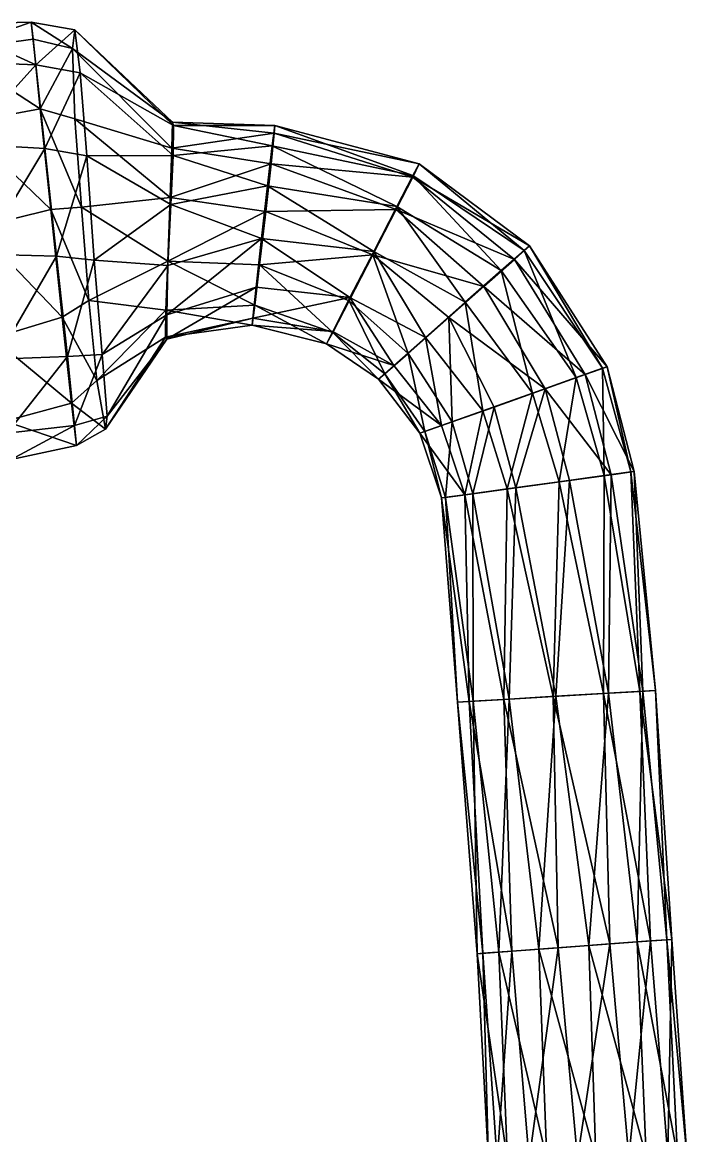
# Model space of a CAD drawing. Extents: x -4.77 to 4.77, y -2.48 to 3.3.
# Drawn here: x 4.6436 to 4.7743, y 2.1477 to 2.3668 of the extents above; entities that cross this region are included whole.
import ezdxf

# ---------------------------------------------------------------- set-up
doc = ezdxf.new("R2010")
doc.units = 0

msp = doc.modelspace()

# ---------------------------------------------------------------- linework, layer by layer
for points in [[(4.62946, 2.36128, -0.29252), (4.6454, 2.36682, -0.31399), (4.6287, 2.36643, -0.31436)], [(4.6287, 2.36643, -0.31436), (4.6454, 2.36682, -0.31399), (4.64631, 2.35847, -0.33408)], [(4.62946, 2.36128, 0.29252), (4.6287, 2.36643, 0.31436), (4.6454, 2.36682, 0.31399)], [(4.6287, 2.36643, 0.31436), (4.64631, 2.35847, 0.33408), (4.6454, 2.36682, 0.31399)], [(4.6287, 2.36643, -0.31436), (4.64631, 2.35847, -0.33408), (4.62982, 2.3591, -0.33562)], [(4.6287, 2.36643, 0.31436), (4.62982, 2.3591, 0.33562), (4.64631, 2.35847, 0.33408)], [(4.62946, 2.36128, -0.29252), (4.64575, 2.36351, -0.29262), (4.6454, 2.36682, -0.31399)], [(4.62946, 2.36128, 0.29252), (4.6454, 2.36682, 0.31399), (4.64575, 2.36351, 0.29262)], [(4.6454, 2.36682, -0.31399), (4.65352, 2.36165, -0.29357), (4.65399, 2.36536, -0.31407)], [(4.6454, 2.36682, -0.31399), (4.64575, 2.36351, -0.29262), (4.65352, 2.36165, -0.29357)], [(4.64631, 2.35847, -0.33408), (4.6454, 2.36682, -0.31399), (4.65399, 2.36536, -0.31407)], [(4.6454, 2.36682, 0.31399), (4.65399, 2.36536, 0.31407), (4.65352, 2.36165, 0.29357)], [(4.6454, 2.36682, 0.31399), (4.65352, 2.36165, 0.29357), (4.64575, 2.36351, 0.29262)], [(4.64631, 2.35847, 0.33408), (4.65399, 2.36536, 0.31407), (4.6454, 2.36682, 0.31399)], [(4.64631, 2.35847, -0.33408), (4.65399, 2.36536, -0.31407), (4.65504, 2.35687, -0.33347)], [(4.64631, 2.35847, 0.33408), (4.65504, 2.35687, 0.33347), (4.65399, 2.36536, 0.31407)], [(4.6732, 2.34716, -0.29965), (4.65399, 2.36536, -0.31407), (4.65352, 2.36165, -0.29357)], [(4.6732, 2.34716, 0.29965), (4.65352, 2.36165, 0.29357), (4.65399, 2.36536, 0.31407)], [(4.67338, 2.34648, -0.31214), (4.65504, 2.35687, -0.33347), (4.65399, 2.36536, -0.31407)], [(4.6732, 2.34716, -0.29965), (4.67338, 2.34648, -0.31214), (4.65399, 2.36536, -0.31407)], [(4.67338, 2.34648, 0.31214), (4.65399, 2.36536, 0.31407), (4.65504, 2.35687, 0.33347)], [(4.6732, 2.34716, 0.29965), (4.65399, 2.36536, 0.31407), (4.67338, 2.34648, 0.31214)], [(4.62946, 2.36128, -0.29252), (4.64715, 2.34977, -0.27592), (4.64575, 2.36351, -0.29262)], [(4.62946, 2.36128, 0.29252), (4.64575, 2.36351, 0.29262), (4.64715, 2.34977, 0.27592)], [(4.65352, 2.36165, -0.29357), (4.64575, 2.36351, -0.29262), (4.64715, 2.34977, -0.27592)], [(4.65352, 2.36165, 0.29357), (4.64715, 2.34977, 0.27592), (4.64575, 2.36351, 0.29262)], [(4.62946, 2.36128, -0.29252), (4.6316, 2.34689, -0.27528), (4.64715, 2.34977, -0.27592)], [(4.62946, 2.36128, 0.29252), (4.64715, 2.34977, 0.27592), (4.6316, 2.34689, 0.27528)], [(4.65352, 2.36165, -0.29357), (4.64715, 2.34977, -0.27592), (4.65394, 2.34782, -0.27909)], [(4.65352, 2.36165, 0.29357), (4.65394, 2.34782, 0.27909), (4.64715, 2.34977, 0.27592)], [(4.67303, 2.34202, -0.28834), (4.65352, 2.36165, -0.29357), (4.65394, 2.34782, -0.27909)], [(4.67303, 2.34202, -0.28834), (4.6732, 2.34716, -0.29965), (4.65352, 2.36165, -0.29357)], [(4.67303, 2.34202, 0.28834), (4.65394, 2.34782, 0.27909), (4.65352, 2.36165, 0.29357)], [(4.67303, 2.34202, 0.28834), (4.65352, 2.36165, 0.29357), (4.6732, 2.34716, 0.29965)], [(4.63229, 2.34289, -0.35118), (4.62982, 2.3591, -0.33562), (4.64631, 2.35847, -0.33408)], [(4.63229, 2.34289, 0.35118), (4.64631, 2.35847, 0.33408), (4.62982, 2.3591, 0.33562)], [(4.63229, 2.34289, -0.35118), (4.64631, 2.35847, -0.33408), (4.64809, 2.34197, -0.34831)], [(4.63229, 2.34289, 0.35118), (4.64809, 2.34197, 0.34831), (4.64631, 2.35847, 0.33408)], [(4.64809, 2.34197, -0.34831), (4.64631, 2.35847, -0.33408), (4.65504, 2.35687, -0.33347)], [(4.64809, 2.34197, 0.34831), (4.65504, 2.35687, 0.33347), (4.64631, 2.35847, 0.33408)], [(4.64809, 2.34197, -0.34831), (4.65504, 2.35687, -0.33347), (4.6563, 2.34052, -0.34678)], [(4.64809, 2.34197, 0.34831), (4.6563, 2.34052, 0.34678), (4.65504, 2.35687, 0.33347)], [(4.67334, 2.34058, -0.32347), (4.6563, 2.34052, -0.34678), (4.65504, 2.35687, -0.33347)], [(4.67338, 2.34648, -0.31214), (4.67334, 2.34058, -0.32347), (4.65504, 2.35687, -0.33347)], [(4.67334, 2.34058, 0.32347), (4.65504, 2.35687, 0.33347), (4.6563, 2.34052, 0.34678)], [(4.67338, 2.34648, 0.31214), (4.65504, 2.35687, 0.33347), (4.67334, 2.34058, 0.32347)], [(4.64922, 2.32995, -0.26803), (4.64715, 2.34977, -0.27592), (4.6316, 2.34689, -0.27528)], [(4.64922, 2.32995, 0.26803), (4.6316, 2.34689, 0.27528), (4.64715, 2.34977, 0.27592)], [(4.64715, 2.34977, -0.27592), (4.65526, 2.33042, -0.27247), (4.65394, 2.34782, -0.27909)], [(4.64715, 2.34977, -0.27592), (4.64922, 2.32995, -0.26803), (4.65526, 2.33042, -0.27247)], [(4.64715, 2.34977, 0.27592), (4.65394, 2.34782, 0.27909), (4.65526, 2.33042, 0.27247)], [(4.64715, 2.34977, 0.27592), (4.65526, 2.33042, 0.27247), (4.64922, 2.32995, 0.26803)], [(4.67272, 2.33233, -0.28108), (4.65394, 2.34782, -0.27909), (4.65526, 2.33042, -0.27247)], [(4.67272, 2.33233, -0.28108), (4.67303, 2.34202, -0.28834), (4.65394, 2.34782, -0.27909)], [(4.67272, 2.33233, 0.28108), (4.65526, 2.33042, 0.27247), (4.65394, 2.34782, 0.27909)], [(4.67272, 2.33233, 0.28108), (4.65394, 2.34782, 0.27909), (4.67303, 2.34202, 0.28834)], [(4.67303, 2.34202, -0.28834), (4.6932, 2.345, -0.28995), (4.6732, 2.34716, -0.29965)], [(4.67303, 2.34202, 0.28834), (4.6732, 2.34716, 0.29965), (4.6932, 2.345, 0.28995)], [(4.6732, 2.34716, -0.29965), (4.69329, 2.34649, -0.30044), (4.67338, 2.34648, -0.31214)], [(4.6732, 2.34716, -0.29965), (4.6932, 2.345, -0.28995), (4.69329, 2.34649, -0.30044)], [(4.6732, 2.34716, 0.29965), (4.67338, 2.34648, 0.31214), (4.69329, 2.34649, 0.30044)], [(4.6732, 2.34716, 0.29965), (4.69329, 2.34649, 0.30044), (4.6932, 2.345, 0.28995)], [(4.64922, 2.32995, -0.26803), (4.6316, 2.34689, -0.27528), (4.63464, 2.32635, -0.26667)], [(4.64922, 2.32995, 0.26803), (4.63464, 2.32635, 0.26667), (4.6316, 2.34689, 0.27528)], [(4.67303, 2.34202, -0.28834), (4.69257, 2.33893, -0.28124), (4.6932, 2.345, -0.28995)], [(4.67303, 2.34202, 0.28834), (4.6932, 2.345, 0.28995), (4.69257, 2.33893, 0.28124)], [(4.67338, 2.34648, -0.31214), (4.69277, 2.34248, -0.31033), (4.67334, 2.34058, -0.32347)], [(4.67338, 2.34648, 0.31214), (4.67334, 2.34058, 0.32347), (4.69277, 2.34248, 0.31033)], [(4.67338, 2.34648, -0.31214), (4.69329, 2.34649, -0.30044), (4.69277, 2.34248, -0.31033)], [(4.67338, 2.34648, 0.31214), (4.69277, 2.34248, 0.31033), (4.69329, 2.34649, 0.30044)], [(4.69257, 2.33893, -0.28124), (4.72044, 2.33636, -0.28233), (4.6932, 2.345, -0.28995)], [(4.69257, 2.33893, 0.28124), (4.6932, 2.345, 0.28995), (4.72044, 2.33636, 0.28233)], [(4.69329, 2.34649, -0.30044), (4.72048, 2.33666, -0.30266), (4.69277, 2.34248, -0.31033)], [(4.69329, 2.34649, 0.30044), (4.69277, 2.34248, 0.31033), (4.72048, 2.33666, 0.30266)], [(4.6932, 2.345, -0.28995), (4.72171, 2.33894, -0.29246), (4.69329, 2.34649, -0.30044)], [(4.6932, 2.345, 0.28995), (4.69329, 2.34649, 0.30044), (4.72171, 2.33894, 0.29246)], [(4.6932, 2.345, -0.28995), (4.72044, 2.33636, -0.28233), (4.72171, 2.33894, -0.29246)], [(4.6932, 2.345, 0.28995), (4.72171, 2.33894, 0.29246), (4.72044, 2.33636, 0.28233)], [(4.69329, 2.34649, -0.30044), (4.72171, 2.33894, -0.29246), (4.72048, 2.33666, -0.30266)], [(4.69329, 2.34649, 0.30044), (4.72048, 2.33666, 0.30266), (4.72171, 2.33894, 0.29246)], [(4.63552, 2.3212, -0.35646), (4.63229, 2.34289, -0.35118), (4.64809, 2.34197, -0.34831)], [(4.63552, 2.3212, 0.35646), (4.64809, 2.34197, 0.34831), (4.63229, 2.34289, 0.35118)], [(4.63552, 2.3212, -0.35646), (4.64809, 2.34197, -0.34831), (4.65037, 2.3208, -0.35249)], [(4.63552, 2.3212, 0.35646), (4.65037, 2.3208, 0.35249), (4.64809, 2.34197, 0.34831)], [(4.65037, 2.3208, -0.35249), (4.64809, 2.34197, -0.34831), (4.6563, 2.34052, -0.34678)], [(4.65037, 2.3208, 0.35249), (4.6563, 2.34052, 0.34678), (4.64809, 2.34197, 0.34831)], [(4.67334, 2.34058, -0.32347), (4.67284, 2.33096, -0.33191), (4.6563, 2.34052, -0.34678)], [(4.67334, 2.34058, 0.32347), (4.6563, 2.34052, 0.34678), (4.67284, 2.33096, 0.33191)], [(4.67272, 2.33233, -0.28108), (4.69257, 2.33893, -0.28124), (4.67303, 2.34202, -0.28834)], [(4.67272, 2.33233, 0.28108), (4.67303, 2.34202, 0.28834), (4.69257, 2.33893, 0.28124)], [(4.67334, 2.34058, -0.32347), (4.69188, 2.33466, -0.31763), (4.67284, 2.33096, -0.33191)], [(4.67334, 2.34058, 0.32347), (4.67284, 2.33096, 0.33191), (4.69188, 2.33466, 0.31763)], [(4.67334, 2.34058, -0.32347), (4.69277, 2.34248, -0.31033), (4.69188, 2.33466, -0.31763)], [(4.67334, 2.34058, 0.32347), (4.69188, 2.33466, 0.31763), (4.69277, 2.34248, 0.31033)], [(4.69277, 2.34248, -0.31033), (4.71733, 2.33059, -0.31079), (4.69188, 2.33466, -0.31763)], [(4.69277, 2.34248, 0.31033), (4.69188, 2.33466, 0.31763), (4.71733, 2.33059, 0.31079)], [(4.69277, 2.34248, -0.31033), (4.72048, 2.33666, -0.30266), (4.71733, 2.33059, -0.31079)], [(4.69277, 2.34248, 0.31033), (4.71733, 2.33059, 0.31079), (4.72048, 2.33666, 0.30266)], [(4.65037, 2.3208, -0.35249), (4.6563, 2.34052, -0.34678), (4.65776, 2.31998, -0.34997)], [(4.65037, 2.3208, 0.35249), (4.65776, 2.31998, 0.34997), (4.6563, 2.34052, 0.34678)], [(4.67284, 2.33096, -0.33191), (4.65776, 2.31998, -0.34997), (4.6563, 2.34052, -0.34678)], [(4.67284, 2.33096, 0.33191), (4.6563, 2.34052, 0.34678), (4.65776, 2.31998, 0.34997)], [(4.67272, 2.33233, -0.28108), (4.69151, 2.32956, -0.27648), (4.69257, 2.33893, -0.28124)], [(4.67272, 2.33233, 0.28108), (4.69257, 2.33893, 0.28124), (4.69151, 2.32956, 0.27648)], [(4.69151, 2.32956, -0.27648), (4.71718, 2.32999, -0.2745), (4.69257, 2.33893, -0.28124)], [(4.69151, 2.32956, 0.27648), (4.69257, 2.33893, 0.28124), (4.71718, 2.32999, 0.2745)], [(4.69257, 2.33893, -0.28124), (4.71718, 2.32999, -0.2745), (4.72044, 2.33636, -0.28233)], [(4.69257, 2.33893, 0.28124), (4.72044, 2.33636, 0.28233), (4.71718, 2.32999, 0.2745)], [(4.72044, 2.33636, -0.28233), (4.74343, 2.32282, -0.28637), (4.72171, 2.33894, -0.29246)], [(4.72044, 2.33636, 0.28233), (4.72171, 2.33894, 0.29246), (4.74343, 2.32282, 0.28637)], [(4.72171, 2.33894, -0.29246), (4.74235, 2.32192, -0.29673), (4.72048, 2.33666, -0.30266)], [(4.72171, 2.33894, 0.29246), (4.72048, 2.33666, 0.30266), (4.74235, 2.32192, 0.29673)], [(4.72171, 2.33894, -0.29246), (4.74343, 2.32282, -0.28637), (4.74235, 2.32192, -0.29673)], [(4.72171, 2.33894, 0.29246), (4.74235, 2.32192, 0.29673), (4.74343, 2.32282, 0.28637)], [(4.71718, 2.32999, -0.2745), (4.74043, 2.32012, -0.27671), (4.72044, 2.33636, -0.28233)], [(4.71718, 2.32999, 0.2745), (4.72044, 2.33636, 0.28233), (4.74043, 2.32012, 0.27671)], [(4.72048, 2.33666, -0.30266), (4.73783, 2.31796, -0.30541), (4.71733, 2.33059, -0.31079)], [(4.72048, 2.33666, 0.30266), (4.71733, 2.33059, 0.31079), (4.73783, 2.31796, 0.30541)], [(4.72044, 2.33636, -0.28233), (4.74043, 2.32012, -0.27671), (4.74343, 2.32282, -0.28637)], [(4.72044, 2.33636, 0.28233), (4.74343, 2.32282, 0.28637), (4.74043, 2.32012, 0.27671)], [(4.72048, 2.33666, -0.30266), (4.74235, 2.32192, -0.29673), (4.73783, 2.31796, -0.30541)], [(4.72048, 2.33666, 0.30266), (4.73783, 2.31796, 0.30541), (4.74235, 2.32192, 0.29673)], [(4.67284, 2.33096, -0.33191), (4.69188, 2.33466, -0.31763), (4.69067, 2.32428, -0.31962)], [(4.67284, 2.33096, 0.33191), (4.69067, 2.32428, 0.31962), (4.69188, 2.33466, 0.31763)], [(4.69188, 2.33466, -0.31763), (4.71275, 2.32171, -0.31426), (4.69067, 2.32428, -0.31962)], [(4.69188, 2.33466, 0.31763), (4.69067, 2.32428, 0.31962), (4.71275, 2.32171, 0.31426)], [(4.69188, 2.33466, -0.31763), (4.71733, 2.33059, -0.31079), (4.71275, 2.32171, -0.31426)], [(4.69188, 2.33466, 0.31763), (4.71275, 2.32171, 0.31426), (4.71733, 2.33059, 0.31079)], [(4.67228, 2.31977, -0.28158), (4.67272, 2.33233, -0.28108), (4.65526, 2.33042, -0.27247)], [(4.67228, 2.31977, 0.28158), (4.65526, 2.33042, 0.27247), (4.67272, 2.33233, 0.28108)], [(4.69151, 2.32956, -0.27648), (4.67272, 2.33233, -0.28108), (4.67228, 2.31977, -0.28158)], [(4.69151, 2.32956, 0.27648), (4.67228, 2.31977, 0.28158), (4.67272, 2.33233, 0.28108)], [(4.63464, 2.32635, -0.26667), (4.65146, 2.3088, -0.2721), (4.64922, 2.32995, -0.26803)], [(4.63464, 2.32635, 0.26667), (4.64922, 2.32995, 0.26803), (4.65146, 2.3088, 0.2721)], [(4.64922, 2.32995, -0.26803), (4.65674, 2.31204, -0.27538), (4.65526, 2.33042, -0.27247)], [(4.64922, 2.32995, 0.26803), (4.65526, 2.33042, 0.27247), (4.65674, 2.31204, 0.27538)], [(4.64922, 2.32995, -0.26803), (4.65146, 2.3088, -0.2721), (4.65674, 2.31204, -0.27538)], [(4.64922, 2.32995, 0.26803), (4.65674, 2.31204, 0.27538), (4.65146, 2.3088, 0.2721)], [(4.67228, 2.31977, -0.28158), (4.65526, 2.33042, -0.27247), (4.65674, 2.31204, -0.27538)], [(4.67228, 2.31977, 0.28158), (4.65674, 2.31204, 0.27538), (4.65526, 2.33042, 0.27247)], [(4.67284, 2.33096, -0.33191), (4.67228, 2.31894, -0.3332), (4.65776, 2.31998, -0.34997)], [(4.67284, 2.33096, 0.33191), (4.65776, 2.31998, 0.34997), (4.67228, 2.31894, 0.3332)], [(4.67284, 2.33096, -0.33191), (4.69067, 2.32428, -0.31962), (4.67228, 2.31894, -0.3332)], [(4.67284, 2.33096, 0.33191), (4.67228, 2.31894, 0.3332), (4.69067, 2.32428, 0.31962)], [(4.69151, 2.32956, -0.27648), (4.71259, 2.32104, -0.27142), (4.71718, 2.32999, -0.2745)], [(4.69151, 2.32956, 0.27648), (4.71718, 2.32999, 0.2745), (4.71259, 2.32104, 0.27142)], [(4.71259, 2.32104, -0.27142), (4.73442, 2.3148, -0.26986), (4.71718, 2.32999, -0.2745)], [(4.71259, 2.32104, 0.27142), (4.71718, 2.32999, 0.2745), (4.73442, 2.3148, 0.26986)], [(4.71733, 2.33059, -0.31079), (4.73076, 2.31173, -0.31012), (4.71275, 2.32171, -0.31426)], [(4.71733, 2.33059, 0.31079), (4.71275, 2.32171, 0.31426), (4.73076, 2.31173, 0.31012)], [(4.71718, 2.32999, -0.2745), (4.73442, 2.3148, -0.26986), (4.74043, 2.32012, -0.27671)], [(4.71718, 2.32999, 0.2745), (4.74043, 2.32012, 0.27671), (4.73442, 2.3148, 0.26986)], [(4.71733, 2.33059, -0.31079), (4.73783, 2.31796, -0.30541), (4.73076, 2.31173, -0.31012)], [(4.71733, 2.33059, 0.31079), (4.73076, 2.31173, 0.31012), (4.73783, 2.31796, 0.30541)], [(4.69151, 2.32956, -0.27648), (4.67228, 2.31977, -0.28158), (4.69032, 2.31906, -0.27824)], [(4.69151, 2.32956, 0.27648), (4.69032, 2.31906, 0.27824), (4.67228, 2.31977, 0.28158)], [(4.71259, 2.32104, -0.27142), (4.69151, 2.32956, -0.27648), (4.69032, 2.31906, -0.27824)], [(4.71259, 2.32104, 0.27142), (4.69032, 2.31906, 0.27824), (4.69151, 2.32956, 0.27648)], [(4.63464, 2.32635, -0.26667), (4.63786, 2.30465, -0.27177), (4.65146, 2.3088, -0.2721)], [(4.63464, 2.32635, 0.26667), (4.65146, 2.3088, 0.2721), (4.63786, 2.30465, 0.27177)], [(4.6721, 2.30927, -0.32524), (4.69067, 2.32428, -0.31962), (4.68962, 2.31468, -0.31492)], [(4.6721, 2.30927, -0.32524), (4.67228, 2.31894, -0.3332), (4.69067, 2.32428, -0.31962)], [(4.6721, 2.30927, 0.32524), (4.68962, 2.31468, 0.31492), (4.69067, 2.32428, 0.31962)], [(4.6721, 2.30927, 0.32524), (4.69067, 2.32428, 0.31962), (4.67228, 2.31894, 0.3332)], [(4.69067, 2.32428, -0.31962), (4.70809, 2.31264, -0.31121), (4.68962, 2.31468, -0.31492)], [(4.69067, 2.32428, 0.31962), (4.68962, 2.31468, 0.31492), (4.70809, 2.31264, 0.31121)], [(4.69067, 2.32428, -0.31962), (4.71275, 2.32171, -0.31426), (4.70809, 2.31264, -0.31121)], [(4.69067, 2.32428, 0.31962), (4.70809, 2.31264, 0.31121), (4.71275, 2.32171, 0.31426)], [(4.63856, 2.30051, -0.34776), (4.63552, 2.3212, -0.35646), (4.65037, 2.3208, -0.35249)], [(4.63856, 2.30051, 0.34776), (4.65037, 2.3208, 0.35249), (4.63552, 2.3212, 0.35646)], [(4.71259, 2.32104, -0.27142), (4.69032, 2.31906, -0.27824), (4.70793, 2.31202, -0.27478)], [(4.71259, 2.32104, 0.27142), (4.70793, 2.31202, 0.27478), (4.69032, 2.31906, 0.27824)], [(4.71259, 2.32104, -0.27142), (4.70793, 2.31202, -0.27478), (4.71955, 2.30166, -0.27307)], [(4.71259, 2.32104, 0.27142), (4.71955, 2.30166, 0.27307), (4.70793, 2.31202, 0.27478)], [(4.71275, 2.32171, -0.31426), (4.72293, 2.30479, -0.30865), (4.70809, 2.31264, -0.31121)], [(4.71275, 2.32171, 0.31426), (4.70809, 2.31264, 0.31121), (4.72293, 2.30479, 0.30865)], [(4.71259, 2.32104, -0.27142), (4.71955, 2.30166, -0.27307), (4.72754, 2.30871, -0.26819)], [(4.71259, 2.32104, -0.27142), (4.72754, 2.30871, -0.26819), (4.73442, 2.3148, -0.26986)], [(4.71259, 2.32104, 0.27142), (4.72754, 2.30871, 0.26819), (4.71955, 2.30166, 0.27307)], [(4.71259, 2.32104, 0.27142), (4.73442, 2.3148, 0.26986), (4.72754, 2.30871, 0.26819)], [(4.71275, 2.32171, -0.31426), (4.73076, 2.31173, -0.31012), (4.72293, 2.30479, -0.30865)], [(4.71275, 2.32171, 0.31426), (4.72293, 2.30479, 0.30865), (4.73076, 2.31173, 0.31012)], [(4.74235, 2.32192, -0.29673), (4.75257, 2.2969, -0.30202), (4.73783, 2.31796, -0.30541)], [(4.74235, 2.32192, 0.29673), (4.73783, 2.31796, 0.30541), (4.75257, 2.2969, 0.30202)], [(4.74043, 2.32012, -0.27671), (4.75866, 2.29903, -0.28284), (4.74343, 2.32282, -0.28637)], [(4.74043, 2.32012, 0.27671), (4.74343, 2.32282, 0.28637), (4.75866, 2.29903, 0.28284)], [(4.74343, 2.32282, -0.28637), (4.75778, 2.29874, -0.29314), (4.74235, 2.32192, -0.29673)], [(4.74343, 2.32282, 0.28637), (4.74235, 2.32192, 0.29673), (4.75778, 2.29874, 0.29314)], [(4.74235, 2.32192, -0.29673), (4.75778, 2.29874, -0.29314), (4.75257, 2.2969, -0.30202)], [(4.74235, 2.32192, 0.29673), (4.75257, 2.2969, 0.30202), (4.75778, 2.29874, 0.29314)], [(4.74343, 2.32282, -0.28637), (4.75866, 2.29903, -0.28284), (4.75778, 2.29874, -0.29314)], [(4.74343, 2.32282, 0.28637), (4.75778, 2.29874, 0.29314), (4.75866, 2.29903, 0.28284)], [(4.63856, 2.30051, -0.34776), (4.65037, 2.3208, -0.35249), (4.65251, 2.30101, -0.34353)], [(4.63856, 2.30051, 0.34776), (4.65251, 2.30101, 0.34353), (4.65037, 2.3208, 0.35249)], [(4.65251, 2.30101, -0.34353), (4.65037, 2.3208, -0.35249), (4.65776, 2.31998, -0.34997)], [(4.65251, 2.30101, 0.34353), (4.65776, 2.31998, 0.34997), (4.65037, 2.3208, 0.35249)], [(4.65251, 2.30101, -0.34353), (4.65776, 2.31998, -0.34997), (4.65932, 2.30146, -0.34076)], [(4.65251, 2.30101, 0.34353), (4.65932, 2.30146, 0.34076), (4.65776, 2.31998, 0.34997)], [(4.6719, 2.31013, -0.28951), (4.67228, 2.31977, -0.28158), (4.65674, 2.31204, -0.27538)], [(4.6719, 2.31013, 0.28951), (4.65674, 2.31204, 0.27538), (4.67228, 2.31977, 0.28158)], [(4.67228, 2.31894, -0.3332), (4.65932, 2.30146, -0.34076), (4.65776, 2.31998, -0.34997)], [(4.67228, 2.31894, 0.3332), (4.65776, 2.31998, 0.34997), (4.65932, 2.30146, 0.34076)], [(4.67228, 2.31894, -0.3332), (4.6721, 2.30927, -0.32524), (4.65932, 2.30146, -0.34076)], [(4.67228, 2.31894, 0.3332), (4.65932, 2.30146, 0.34076), (4.6721, 2.30927, 0.32524)], [(4.67228, 2.31977, -0.28158), (4.6719, 2.31013, -0.28951), (4.68938, 2.31113, -0.28542)], [(4.67228, 2.31977, 0.28158), (4.68938, 2.31113, 0.28542), (4.6719, 2.31013, 0.28951)], [(4.67228, 2.31977, -0.28158), (4.68938, 2.31113, -0.28542), (4.69032, 2.31906, -0.27824)], [(4.67228, 2.31977, 0.28158), (4.69032, 2.31906, 0.27824), (4.68938, 2.31113, 0.28542)], [(4.69032, 2.31906, -0.27824), (4.68938, 2.31113, -0.28542), (4.70469, 2.30578, -0.28289)], [(4.69032, 2.31906, 0.27824), (4.70469, 2.30578, 0.28289), (4.68938, 2.31113, 0.28542)], [(4.69032, 2.31906, -0.27824), (4.70469, 2.30578, -0.28289), (4.70793, 2.31202, -0.27478)], [(4.69032, 2.31906, 0.27824), (4.70793, 2.31202, 0.27478), (4.70469, 2.30578, 0.28289)], [(4.73442, 2.3148, -0.26986), (4.75438, 2.29749, -0.27348), (4.74043, 2.32012, -0.27671)], [(4.73442, 2.3148, 0.26986), (4.74043, 2.32012, 0.27671), (4.75438, 2.29749, 0.27348)], [(4.74043, 2.32012, -0.27671), (4.75438, 2.29749, -0.27348), (4.75866, 2.29903, -0.28284)], [(4.74043, 2.32012, 0.27671), (4.75866, 2.29903, 0.28284), (4.75438, 2.29749, 0.27348)], [(4.73783, 2.31796, -0.30541), (4.74401, 2.29385, -0.30716), (4.73076, 2.31173, -0.31012)], [(4.73783, 2.31796, 0.30541), (4.73076, 2.31173, 0.31012), (4.74401, 2.29385, 0.30716)], [(4.73783, 2.31796, -0.30541), (4.75257, 2.2969, -0.30202), (4.74401, 2.29385, -0.30716)], [(4.73783, 2.31796, 0.30541), (4.74401, 2.29385, 0.30716), (4.75257, 2.2969, 0.30202)], [(4.67206, 2.30445, -0.31362), (4.68962, 2.31468, -0.31492), (4.68896, 2.3086, -0.30606)], [(4.67206, 2.30445, -0.31362), (4.6721, 2.30927, -0.32524), (4.68962, 2.31468, -0.31492)], [(4.67206, 2.30445, 0.31362), (4.68896, 2.3086, 0.30606), (4.68962, 2.31468, 0.31492)], [(4.67206, 2.30445, 0.31362), (4.68962, 2.31468, 0.31492), (4.6721, 2.30927, 0.32524)], [(4.68896, 2.3086, -0.30606), (4.68962, 2.31468, -0.31492), (4.70809, 2.31264, -0.31121)], [(4.68896, 2.3086, 0.30606), (4.70809, 2.31264, 0.31121), (4.68962, 2.31468, 0.31492)], [(4.72754, 2.30871, -0.26819), (4.74648, 2.29466, -0.26723), (4.73442, 2.3148, -0.26986)], [(4.72754, 2.30871, 0.26819), (4.73442, 2.3148, 0.26986), (4.74648, 2.29466, 0.26723)], [(4.73442, 2.3148, -0.26986), (4.74648, 2.29466, -0.26723), (4.75438, 2.29749, -0.27348)], [(4.73442, 2.3148, 0.26986), (4.75438, 2.29749, 0.27348), (4.74648, 2.29466, 0.26723)], [(4.68896, 2.3086, -0.30606), (4.70809, 2.31264, -0.31121), (4.7047, 2.30599, -0.30356)], [(4.68896, 2.3086, 0.30606), (4.7047, 2.30599, 0.30356), (4.70809, 2.31264, 0.31121)], [(4.70809, 2.31264, -0.31121), (4.7167, 2.29926, -0.30203), (4.7047, 2.30599, -0.30356)], [(4.70809, 2.31264, 0.31121), (4.7047, 2.30599, 0.30356), (4.7167, 2.29926, 0.30203)], [(4.70809, 2.31264, -0.31121), (4.72293, 2.30479, -0.30865), (4.7167, 2.29926, -0.30203)], [(4.70809, 2.31264, 0.31121), (4.7167, 2.29926, 0.30203), (4.72293, 2.30479, 0.30865)], [(4.65146, 2.3088, -0.2721), (4.65831, 2.2963, -0.28623), (4.65674, 2.31204, -0.27538)], [(4.65146, 2.3088, 0.2721), (4.65674, 2.31204, 0.27538), (4.65831, 2.2963, 0.28623)], [(4.6719, 2.31013, -0.28951), (4.65674, 2.31204, -0.27538), (4.65831, 2.2963, -0.28623)], [(4.6719, 2.31013, 0.28951), (4.65831, 2.2963, 0.28623), (4.65674, 2.31204, 0.27538)], [(4.67182, 2.30483, -0.30091), (4.6719, 2.31013, -0.28951), (4.65831, 2.2963, -0.28623)], [(4.67182, 2.30483, 0.30091), (4.65831, 2.2963, 0.28623), (4.6719, 2.31013, 0.28951)], [(4.6719, 2.31013, -0.28951), (4.67182, 2.30483, -0.30091), (4.68888, 2.30721, -0.29543)], [(4.6719, 2.31013, 0.28951), (4.68888, 2.30721, 0.29543), (4.67182, 2.30483, 0.30091)], [(4.6719, 2.31013, -0.28951), (4.68888, 2.30721, -0.29543), (4.68938, 2.31113, -0.28542)], [(4.6719, 2.31013, 0.28951), (4.68938, 2.31113, 0.28542), (4.68888, 2.30721, 0.29543)], [(4.68938, 2.31113, -0.28542), (4.68888, 2.30721, -0.29543), (4.70347, 2.3035, -0.29326)], [(4.68938, 2.31113, 0.28542), (4.70347, 2.3035, 0.29326), (4.68888, 2.30721, 0.29543)], [(4.68938, 2.31113, -0.28542), (4.70347, 2.3035, -0.29326), (4.70469, 2.30578, -0.28289)], [(4.68938, 2.31113, 0.28542), (4.70469, 2.30578, 0.28289), (4.70347, 2.3035, 0.29326)], [(4.70793, 2.31202, -0.27478), (4.70469, 2.30578, -0.28289), (4.71494, 2.29762, -0.28177)], [(4.70793, 2.31202, 0.27478), (4.71494, 2.29762, 0.28177), (4.70469, 2.30578, 0.28289)], [(4.70793, 2.31202, -0.27478), (4.71494, 2.29762, -0.28177), (4.71955, 2.30166, -0.27307)], [(4.70793, 2.31202, 0.27478), (4.71955, 2.30166, 0.27307), (4.71494, 2.29762, 0.28177)], [(4.73076, 2.31173, -0.31012), (4.73422, 2.29036, -0.30627), (4.72293, 2.30479, -0.30865)], [(4.73076, 2.31173, 0.31012), (4.72293, 2.30479, 0.30865), (4.73422, 2.29036, 0.30627)], [(4.73076, 2.31173, -0.31012), (4.74401, 2.29385, -0.30716), (4.73422, 2.29036, -0.30627)], [(4.73076, 2.31173, 0.31012), (4.73422, 2.29036, 0.30627), (4.74401, 2.29385, 0.30716)], [(4.63786, 2.30465, -0.27177), (4.65334, 2.29188, -0.28545), (4.65146, 2.3088, -0.2721)], [(4.63786, 2.30465, 0.27177), (4.65146, 2.3088, 0.2721), (4.65334, 2.29188, 0.28545)], [(4.65146, 2.3088, -0.2721), (4.65334, 2.29188, -0.28545), (4.65831, 2.2963, -0.28623)], [(4.65146, 2.3088, 0.2721), (4.65831, 2.2963, 0.28623), (4.65334, 2.29188, 0.28545)], [(4.6721, 2.30927, -0.32524), (4.66032, 2.28928, -0.32421), (4.65932, 2.30146, -0.34076)], [(4.6721, 2.30927, 0.32524), (4.65932, 2.30146, 0.34076), (4.66032, 2.28928, 0.32421)], [(4.6721, 2.30927, -0.32524), (4.67206, 2.30445, -0.31362), (4.66032, 2.28928, -0.32421)], [(4.6721, 2.30927, 0.32524), (4.66032, 2.28928, 0.32421), (4.67206, 2.30445, 0.31362)], [(4.67182, 2.30483, -0.30091), (4.68896, 2.3086, -0.30606), (4.68888, 2.30721, -0.29543)], [(4.67182, 2.30483, -0.30091), (4.67206, 2.30445, -0.31362), (4.68896, 2.3086, -0.30606)], [(4.67182, 2.30483, 0.30091), (4.68888, 2.30721, 0.29543), (4.68896, 2.3086, 0.30606)], [(4.67182, 2.30483, 0.30091), (4.68896, 2.3086, 0.30606), (4.67206, 2.30445, 0.31362)], [(4.68888, 2.30721, -0.29543), (4.68896, 2.3086, -0.30606), (4.7047, 2.30599, -0.30356)], [(4.68888, 2.30721, 0.29543), (4.7047, 2.30599, 0.30356), (4.68896, 2.3086, 0.30606)], [(4.72754, 2.30871, -0.26819), (4.71955, 2.30166, -0.27307), (4.72822, 2.28815, -0.27156)], [(4.72754, 2.30871, 0.26819), (4.72822, 2.28815, 0.27156), (4.71955, 2.30166, 0.27307)], [(4.72754, 2.30871, -0.26819), (4.72822, 2.28815, -0.27156), (4.73648, 2.29109, -0.2664)], [(4.72754, 2.30871, -0.26819), (4.73648, 2.29109, -0.2664), (4.74648, 2.29466, -0.26723)], [(4.72754, 2.30871, 0.26819), (4.73648, 2.29109, 0.2664), (4.72822, 2.28815, 0.27156)], [(4.72754, 2.30871, 0.26819), (4.74648, 2.29466, 0.26723), (4.73648, 2.29109, 0.2664)], [(4.68888, 2.30721, -0.29543), (4.7047, 2.30599, -0.30356), (4.70347, 2.3035, -0.29326)], [(4.68888, 2.30721, 0.29543), (4.70347, 2.3035, 0.29326), (4.7047, 2.30599, 0.30356)], [(4.70347, 2.3035, -0.29326), (4.7047, 2.30599, -0.30356), (4.7167, 2.29926, -0.30203)], [(4.70347, 2.3035, 0.29326), (4.7167, 2.29926, 0.30203), (4.7047, 2.30599, 0.30356)], [(4.70469, 2.30578, -0.28289), (4.70347, 2.3035, -0.29326), (4.71368, 2.29656, -0.29222)], [(4.70469, 2.30578, 0.28289), (4.71368, 2.29656, 0.29222), (4.70347, 2.3035, 0.29326)], [(4.70469, 2.30578, -0.28289), (4.71368, 2.29656, -0.29222), (4.71494, 2.29762, -0.28177)], [(4.70469, 2.30578, 0.28289), (4.71494, 2.29762, 0.28177), (4.71368, 2.29656, 0.29222)], [(4.63786, 2.30465, -0.27177), (4.64029, 2.28828, -0.28719), (4.65334, 2.29188, -0.28545)], [(4.63786, 2.30465, 0.27177), (4.65334, 2.29188, 0.28545), (4.64029, 2.28828, 0.28719)], [(4.67182, 2.30483, -0.30091), (4.65831, 2.2963, -0.28623), (4.66001, 2.28673, -0.30384)], [(4.67182, 2.30483, 0.30091), (4.66001, 2.28673, 0.30384), (4.65831, 2.2963, 0.28623)], [(4.67206, 2.30445, -0.31362), (4.67182, 2.30483, -0.30091), (4.66001, 2.28673, -0.30384)], [(4.67206, 2.30445, 0.31362), (4.66001, 2.28673, 0.30384), (4.67182, 2.30483, 0.30091)], [(4.67206, 2.30445, -0.31362), (4.66001, 2.28673, -0.30384), (4.66032, 2.28928, -0.32421)], [(4.67206, 2.30445, 0.31362), (4.66032, 2.28928, 0.32421), (4.66001, 2.28673, 0.30384)], [(4.70347, 2.3035, -0.29326), (4.7167, 2.29926, -0.30203), (4.71368, 2.29656, -0.29222)], [(4.70347, 2.3035, 0.29326), (4.71368, 2.29656, 0.29222), (4.7167, 2.29926, 0.30203)], [(4.72293, 2.30479, -0.30865), (4.72607, 2.28743, -0.30025), (4.7167, 2.29926, -0.30203)], [(4.72293, 2.30479, 0.30865), (4.7167, 2.29926, 0.30203), (4.72607, 2.28743, 0.30025)], [(4.72293, 2.30479, -0.30865), (4.73422, 2.29036, -0.30627), (4.72607, 2.28743, -0.30025)], [(4.72293, 2.30479, 0.30865), (4.72607, 2.28743, 0.30025), (4.73422, 2.29036, 0.30627)], [(4.65393, 2.28746, -0.32649), (4.65251, 2.30101, -0.34353), (4.65932, 2.30146, -0.34076)], [(4.65393, 2.28746, 0.32649), (4.65932, 2.30146, 0.34076), (4.65251, 2.30101, 0.34353)], [(4.65393, 2.28746, -0.32649), (4.65932, 2.30146, -0.34076), (4.66032, 2.28928, -0.32421)], [(4.65393, 2.28746, 0.32649), (4.66032, 2.28928, 0.32421), (4.65932, 2.30146, 0.34076)], [(4.71955, 2.30166, -0.27307), (4.71494, 2.29762, -0.28177), (4.72282, 2.28625, -0.28038)], [(4.71955, 2.30166, 0.27307), (4.72282, 2.28625, 0.28038), (4.71494, 2.29762, 0.28177)], [(4.71955, 2.30166, -0.27307), (4.72282, 2.28625, -0.28038), (4.72822, 2.28815, -0.27156)], [(4.71955, 2.30166, 0.27307), (4.72822, 2.28815, 0.27156), (4.72282, 2.28625, 0.28038)], [(4.64068, 2.28597, -0.33048), (4.63856, 2.30051, -0.34776), (4.65251, 2.30101, -0.34353)], [(4.64068, 2.28597, 0.33048), (4.65251, 2.30101, 0.34353), (4.63856, 2.30051, 0.34776)], [(4.64068, 2.28597, -0.33048), (4.65251, 2.30101, -0.34353), (4.65393, 2.28746, -0.32649)], [(4.64068, 2.28597, 0.33048), (4.65393, 2.28746, 0.32649), (4.65251, 2.30101, 0.34353)], [(4.71368, 2.29656, -0.29222), (4.7167, 2.29926, -0.30203), (4.72607, 2.28743, -0.30025)], [(4.71368, 2.29656, 0.29222), (4.72607, 2.28743, 0.30025), (4.7167, 2.29926, 0.30203)], [(4.76399, 2.27839, -0.28188), (4.75866, 2.29903, -0.28284), (4.75438, 2.29749, -0.27348)], [(4.76399, 2.27839, 0.28188), (4.75438, 2.29749, 0.27348), (4.75866, 2.29903, 0.28284)], [(4.76335, 2.27831, -0.29208), (4.75778, 2.29874, -0.29314), (4.75866, 2.29903, -0.28284)], [(4.76335, 2.27831, 0.29208), (4.75866, 2.29903, 0.28284), (4.75778, 2.29874, 0.29314)], [(4.76335, 2.27831, -0.29208), (4.75866, 2.29903, -0.28284), (4.76399, 2.27839, -0.28188)], [(4.76335, 2.27831, 0.29208), (4.76399, 2.27839, 0.28188), (4.75866, 2.29903, 0.28284)], [(4.71494, 2.29762, -0.28177), (4.71368, 2.29656, -0.29222), (4.72181, 2.28592, -0.29076)], [(4.71494, 2.29762, 0.28177), (4.72181, 2.28592, 0.29076), (4.71368, 2.29656, 0.29222)], [(4.71494, 2.29762, -0.28177), (4.72181, 2.28592, -0.29076), (4.72282, 2.28625, -0.28038)], [(4.71494, 2.29762, 0.28177), (4.72282, 2.28625, 0.28038), (4.72181, 2.28592, 0.29076)], [(4.74923, 2.27638, -0.3063), (4.74401, 2.29385, -0.30716), (4.75257, 2.2969, -0.30202)], [(4.74923, 2.27638, 0.3063), (4.75257, 2.2969, 0.30202), (4.74401, 2.29385, 0.30716)], [(4.75949, 2.27777, -0.27266), (4.75438, 2.29749, -0.27348), (4.74648, 2.29466, -0.26723)], [(4.75949, 2.27777, 0.27266), (4.74648, 2.29466, 0.26723), (4.75438, 2.29749, 0.27348)], [(4.74923, 2.27638, -0.3063), (4.75257, 2.2969, -0.30202), (4.75806, 2.27759, -0.30097)], [(4.74923, 2.27638, 0.3063), (4.75806, 2.27759, 0.30097), (4.75257, 2.2969, 0.30202)], [(4.75806, 2.27759, -0.30097), (4.75257, 2.2969, -0.30202), (4.75778, 2.29874, -0.29314)], [(4.75806, 2.27759, 0.30097), (4.75778, 2.29874, 0.29314), (4.75257, 2.2969, 0.30202)], [(4.76399, 2.27839, -0.28188), (4.75438, 2.29749, -0.27348), (4.75949, 2.27777, -0.27266)], [(4.76399, 2.27839, 0.28188), (4.75949, 2.27777, 0.27266), (4.75438, 2.29749, 0.27348)], [(4.75806, 2.27759, -0.30097), (4.75778, 2.29874, -0.29314), (4.76335, 2.27831, -0.29208)], [(4.75806, 2.27759, 0.30097), (4.76335, 2.27831, 0.29208), (4.75778, 2.29874, 0.29314)], [(4.65334, 2.29188, -0.28545), (4.66001, 2.28673, -0.30384), (4.65831, 2.2963, -0.28623)], [(4.65334, 2.29188, 0.28545), (4.65831, 2.2963, 0.28623), (4.66001, 2.28673, 0.30384)], [(4.71368, 2.29656, -0.29222), (4.72607, 2.28743, -0.30025), (4.72181, 2.28592, -0.29076)], [(4.71368, 2.29656, 0.29222), (4.72181, 2.28592, 0.29076), (4.72607, 2.28743, 0.30025)], [(4.74071, 2.27518, -0.26566), (4.74648, 2.29466, -0.26723), (4.73648, 2.29109, -0.2664)], [(4.74071, 2.27518, 0.26566), (4.73648, 2.29109, 0.2664), (4.74648, 2.29466, 0.26723)], [(4.74071, 2.27518, -0.26566), (4.75128, 2.27664, -0.2664), (4.74648, 2.29466, -0.26723)], [(4.74071, 2.27518, 0.26566), (4.74648, 2.29466, 0.26723), (4.75128, 2.27664, 0.2664)], [(4.75949, 2.27777, -0.27266), (4.74648, 2.29466, -0.26723), (4.75128, 2.27664, -0.2664)], [(4.75949, 2.27777, 0.27266), (4.75128, 2.27664, 0.2664), (4.74648, 2.29466, 0.26723)], [(4.73902, 2.27497, -0.30544), (4.73422, 2.29036, -0.30627), (4.74401, 2.29385, -0.30716)], [(4.73902, 2.27497, 0.30544), (4.74401, 2.29385, 0.30716), (4.73422, 2.29036, 0.30627)], [(4.73902, 2.27497, -0.30544), (4.74401, 2.29385, -0.30716), (4.74923, 2.27638, -0.3063)], [(4.73902, 2.27497, 0.30544), (4.74923, 2.27638, 0.3063), (4.74401, 2.29385, 0.30716)], [(4.64029, 2.28828, -0.28719), (4.65431, 2.28349, -0.30528), (4.65334, 2.29188, -0.28545)], [(4.64029, 2.28828, 0.28719), (4.65334, 2.29188, 0.28545), (4.65431, 2.28349, 0.30528)], [(4.65334, 2.29188, -0.28545), (4.65431, 2.28349, -0.30528), (4.66001, 2.28673, -0.30384)], [(4.65334, 2.29188, 0.28545), (4.66001, 2.28673, 0.30384), (4.65431, 2.28349, 0.30528)], [(4.73066, 2.27382, -0.2993), (4.72607, 2.28743, -0.30025), (4.73422, 2.29036, -0.30627)], [(4.73066, 2.27382, 0.2993), (4.73422, 2.29036, 0.30627), (4.72607, 2.28743, 0.30025)], [(4.73648, 2.29109, -0.2664), (4.72822, 2.28815, -0.27156), (4.73228, 2.27403, -0.27091)], [(4.73648, 2.29109, 0.2664), (4.73228, 2.27403, 0.27091), (4.72822, 2.28815, 0.27156)], [(4.73066, 2.27382, -0.2993), (4.73422, 2.29036, -0.30627), (4.73902, 2.27497, -0.30544)], [(4.73066, 2.27382, 0.2993), (4.73902, 2.27497, 0.30544), (4.73422, 2.29036, 0.30627)], [(4.73648, 2.29109, -0.2664), (4.73228, 2.27403, -0.27091), (4.74071, 2.27518, -0.26566)], [(4.73648, 2.29109, 0.2664), (4.74071, 2.27518, 0.26566), (4.73228, 2.27403, 0.27091)], [(4.64029, 2.28828, -0.28719), (4.64143, 2.28074, -0.3085), (4.65431, 2.28349, -0.30528)], [(4.64029, 2.28828, 0.28719), (4.65431, 2.28349, 0.30528), (4.64143, 2.28074, 0.3085)], [(4.65431, 2.28349, -0.30528), (4.65393, 2.28746, -0.32649), (4.66032, 2.28928, -0.32421)], [(4.65431, 2.28349, 0.30528), (4.66032, 2.28928, 0.32421), (4.65393, 2.28746, 0.32649)], [(4.65431, 2.28349, -0.30528), (4.66032, 2.28928, -0.32421), (4.66001, 2.28673, -0.30384)], [(4.65431, 2.28349, 0.30528), (4.66001, 2.28673, 0.30384), (4.66032, 2.28928, 0.32421)], [(4.72689, 2.2733, -0.27978), (4.72822, 2.28815, -0.27156), (4.72282, 2.28625, -0.28038)], [(4.72689, 2.2733, 0.27978), (4.72282, 2.28625, 0.28038), (4.72822, 2.28815, 0.27156)], [(4.72689, 2.2733, -0.27978), (4.73228, 2.27403, -0.27091), (4.72822, 2.28815, -0.27156)], [(4.72689, 2.2733, 0.27978), (4.72822, 2.28815, 0.27156), (4.73228, 2.27403, 0.27091)], [(4.64143, 2.28074, -0.3085), (4.64068, 2.28597, -0.33048), (4.65393, 2.28746, -0.32649)], [(4.64143, 2.28074, 0.3085), (4.65393, 2.28746, 0.32649), (4.64068, 2.28597, 0.33048)], [(4.64143, 2.28074, -0.3085), (4.65393, 2.28746, -0.32649), (4.65431, 2.28349, -0.30528)], [(4.64143, 2.28074, 0.3085), (4.65431, 2.28349, 0.30528), (4.65393, 2.28746, 0.32649)], [(4.73066, 2.27382, -0.2993), (4.72181, 2.28592, -0.29076), (4.72607, 2.28743, -0.30025)], [(4.73066, 2.27382, 0.2993), (4.72607, 2.28743, 0.30025), (4.72181, 2.28592, 0.29076)], [(4.72607, 2.27319, -0.29003), (4.72282, 2.28625, -0.28038), (4.72181, 2.28592, -0.29076)], [(4.72607, 2.27319, 0.29003), (4.72181, 2.28592, 0.29076), (4.72282, 2.28625, 0.28038)], [(4.73066, 2.27382, -0.2993), (4.72607, 2.27319, -0.29003), (4.72181, 2.28592, -0.29076)], [(4.73066, 2.27382, 0.2993), (4.72181, 2.28592, 0.29076), (4.72607, 2.27319, 0.29003)], [(4.72607, 2.27319, -0.29003), (4.72689, 2.2733, -0.27978), (4.72282, 2.28625, -0.28038)], [(4.72607, 2.27319, 0.29003), (4.72282, 2.28625, 0.28038), (4.72689, 2.2733, 0.27978)], [(4.74923, 2.27638, -0.3063), (4.75806, 2.27759, -0.30097), (4.75795, 2.23471, -0.30396)], [(4.74923, 2.27638, 0.3063), (4.75795, 2.23471, 0.30396), (4.75806, 2.27759, 0.30097)], [(4.75949, 2.27777, -0.27266), (4.75128, 2.27664, -0.2664), (4.75895, 2.23477, -0.26879)], [(4.75949, 2.27777, 0.27266), (4.75895, 2.23477, 0.26879), (4.75128, 2.27664, 0.2664)], [(4.75806, 2.27759, -0.30097), (4.7651, 2.23513, -0.29644), (4.75795, 2.23471, -0.30396)], [(4.75806, 2.27759, 0.30097), (4.75795, 2.23471, 0.30396), (4.7651, 2.23513, 0.29644)], [(4.75806, 2.27759, -0.30097), (4.76335, 2.27831, -0.29208), (4.7651, 2.23513, -0.29644)], [(4.75806, 2.27759, 0.30097), (4.7651, 2.23513, 0.29644), (4.76335, 2.27831, 0.29208)], [(4.75949, 2.27777, -0.27266), (4.75895, 2.23477, -0.26879), (4.7657, 2.23517, -0.27663)], [(4.75949, 2.27777, 0.27266), (4.7657, 2.23517, 0.27663), (4.75895, 2.23477, 0.26879)], [(4.76399, 2.27839, -0.28188), (4.75949, 2.27777, -0.27266), (4.7657, 2.23517, -0.27663)], [(4.76399, 2.27839, 0.28188), (4.7657, 2.23517, 0.27663), (4.75949, 2.27777, 0.27266)], [(4.76335, 2.27831, -0.29208), (4.76399, 2.27839, -0.28188), (4.76821, 2.23532, -0.28658)], [(4.76335, 2.27831, 0.29208), (4.76821, 2.23532, 0.28658), (4.76399, 2.27839, 0.28188)], [(4.76335, 2.27831, -0.29208), (4.76821, 2.23532, -0.28658), (4.7651, 2.23513, -0.29644)], [(4.76335, 2.27831, 0.29208), (4.7651, 2.23513, 0.29644), (4.76821, 2.23532, 0.28658)], [(4.76399, 2.27839, -0.28188), (4.7657, 2.23517, -0.27663), (4.76821, 2.23532, -0.28658)], [(4.76399, 2.27839, 0.28188), (4.76821, 2.23532, 0.28658), (4.7657, 2.23517, 0.27663)], [(4.73066, 2.27382, -0.2993), (4.73902, 2.27497, -0.30544), (4.73837, 2.23355, -0.30305)], [(4.73066, 2.27382, 0.2993), (4.73837, 2.23355, 0.30305), (4.73902, 2.27497, 0.30544)], [(4.74071, 2.27518, -0.26566), (4.73228, 2.27403, -0.27091), (4.73942, 2.23361, -0.26792)], [(4.74071, 2.27518, 0.26566), (4.73942, 2.23361, 0.26792), (4.73228, 2.27403, 0.27091)], [(4.73902, 2.27497, -0.30544), (4.74804, 2.23412, -0.30683), (4.73837, 2.23355, -0.30305)], [(4.73902, 2.27497, 0.30544), (4.73837, 2.23355, 0.30305), (4.74804, 2.23412, 0.30683)], [(4.73902, 2.27497, -0.30544), (4.74923, 2.27638, -0.3063), (4.74804, 2.23412, -0.30683)], [(4.73902, 2.27497, 0.30544), (4.74804, 2.23412, 0.30683), (4.74923, 2.27638, 0.3063)], [(4.74071, 2.27518, -0.26566), (4.73942, 2.23361, -0.26792), (4.74859, 2.23416, -0.26488)], [(4.74071, 2.27518, 0.26566), (4.74859, 2.23416, 0.26488), (4.73942, 2.23361, 0.26792)], [(4.74859, 2.23416, -0.26488), (4.75128, 2.27664, -0.2664), (4.74071, 2.27518, -0.26566)], [(4.74859, 2.23416, 0.26488), (4.74071, 2.27518, 0.26566), (4.75128, 2.27664, 0.2664)], [(4.74923, 2.27638, -0.3063), (4.75795, 2.23471, -0.30396), (4.74804, 2.23412, -0.30683)], [(4.74923, 2.27638, 0.3063), (4.74804, 2.23412, 0.30683), (4.75795, 2.23471, 0.30396)], [(4.74859, 2.23416, -0.26488), (4.75895, 2.23477, -0.26879), (4.75128, 2.27664, -0.2664)], [(4.74859, 2.23416, 0.26488), (4.75128, 2.27664, 0.2664), (4.75895, 2.23477, 0.26879)], [(4.72607, 2.27319, -0.29003), (4.73066, 2.27382, -0.2993), (4.73155, 2.23314, -0.29526)], [(4.72607, 2.27319, 0.29003), (4.73155, 2.23314, 0.29526), (4.73066, 2.27382, 0.2993)], [(4.72689, 2.2733, -0.27978), (4.72607, 2.27319, -0.29003), (4.72921, 2.23301, -0.28528)], [(4.72689, 2.2733, 0.27978), (4.72921, 2.23301, 0.28528), (4.72607, 2.27319, 0.29003)], [(4.72607, 2.27319, -0.29003), (4.73155, 2.23314, -0.29526), (4.72921, 2.23301, -0.28528)], [(4.72607, 2.27319, 0.29003), (4.72921, 2.23301, 0.28528), (4.73155, 2.23314, 0.29526)], [(4.73228, 2.27403, -0.27091), (4.72689, 2.2733, -0.27978), (4.73231, 2.23319, -0.27545)], [(4.73228, 2.27403, 0.27091), (4.73231, 2.23319, 0.27545), (4.72689, 2.2733, 0.27978)], [(4.72689, 2.2733, -0.27978), (4.72921, 2.23301, -0.28528), (4.73231, 2.23319, -0.27545)], [(4.72689, 2.2733, 0.27978), (4.73231, 2.23319, 0.27545), (4.72921, 2.23301, 0.28528)], [(4.73066, 2.27382, -0.2993), (4.73837, 2.23355, -0.30305), (4.73155, 2.23314, -0.29526)], [(4.73066, 2.27382, 0.2993), (4.73155, 2.23314, 0.29526), (4.73837, 2.23355, 0.30305)], [(4.73228, 2.27403, -0.27091), (4.73231, 2.23319, -0.27545), (4.73942, 2.23361, -0.26792)], [(4.73228, 2.27403, 0.27091), (4.73942, 2.23361, 0.26792), (4.73231, 2.23319, 0.27545)], [(4.73993, 2.184, -0.30153), (4.73155, 2.23314, -0.29526), (4.73837, 2.23355, -0.30305)], [(4.73993, 2.184, 0.30153), (4.73837, 2.23355, 0.30305), (4.73155, 2.23314, 0.29526)], [(4.73737, 2.18381, -0.27339), (4.73942, 2.23361, -0.26792), (4.73231, 2.23319, -0.27545)], [(4.73737, 2.18381, 0.27339), (4.73231, 2.23319, 0.27545), (4.73942, 2.23361, 0.26792)], [(4.73737, 2.18381, -0.27339), (4.74522, 2.18439, -0.26665), (4.73942, 2.23361, -0.26792)], [(4.73737, 2.18381, 0.27339), (4.73942, 2.23361, 0.26792), (4.74522, 2.18439, 0.26665)], [(4.74903, 2.18467, -0.30654), (4.73837, 2.23355, -0.30305), (4.74804, 2.23412, -0.30683)], [(4.74903, 2.18467, 0.30654), (4.74804, 2.23412, 0.30683), (4.73837, 2.23355, 0.30305)], [(4.74903, 2.18467, -0.30654), (4.73993, 2.184, -0.30153), (4.73837, 2.23355, -0.30305)], [(4.74903, 2.18467, 0.30654), (4.73837, 2.23355, 0.30305), (4.73993, 2.184, 0.30153)], [(4.74859, 2.23416, -0.26488), (4.73942, 2.23361, -0.26792), (4.74522, 2.18439, -0.26665)], [(4.74859, 2.23416, 0.26488), (4.74522, 2.18439, 0.26665), (4.73942, 2.23361, 0.26792)], [(4.74859, 2.23416, -0.26488), (4.74522, 2.18439, -0.26665), (4.75508, 2.18512, -0.26536)], [(4.74859, 2.23416, 0.26488), (4.75508, 2.18512, 0.26536), (4.74522, 2.18439, 0.26665)], [(4.75922, 2.18542, -0.30526), (4.74804, 2.23412, -0.30683), (4.75795, 2.23471, -0.30396)], [(4.75922, 2.18542, 0.30526), (4.75795, 2.23471, 0.30396), (4.74804, 2.23412, 0.30683)], [(4.75922, 2.18542, -0.30526), (4.74903, 2.18467, -0.30654), (4.74804, 2.23412, -0.30683)], [(4.75922, 2.18542, 0.30526), (4.74804, 2.23412, 0.30683), (4.74903, 2.18467, 0.30654)], [(4.75508, 2.18512, -0.26536), (4.75895, 2.23477, -0.26879), (4.74859, 2.23416, -0.26488)], [(4.75508, 2.18512, 0.26536), (4.74859, 2.23416, 0.26488), (4.75895, 2.23477, 0.26879)], [(4.75508, 2.18512, -0.26536), (4.7646, 2.18582, -0.27045), (4.75895, 2.23477, -0.26879)], [(4.75508, 2.18512, 0.26536), (4.75895, 2.23477, 0.26879), (4.7646, 2.18582, 0.27045)], [(4.76719, 2.18601, -0.29866), (4.75795, 2.23471, -0.30396), (4.7651, 2.23513, -0.29644)], [(4.76719, 2.18601, 0.29866), (4.7651, 2.23513, 0.29644), (4.75795, 2.23471, 0.30396)], [(4.76719, 2.18601, -0.29866), (4.75922, 2.18542, -0.30526), (4.75795, 2.23471, -0.30396)], [(4.76719, 2.18601, 0.29866), (4.75795, 2.23471, 0.30396), (4.75922, 2.18542, 0.30526)], [(4.7646, 2.18582, -0.27045), (4.7657, 2.23517, -0.27663), (4.75895, 2.23477, -0.26879)], [(4.7646, 2.18582, 0.27045), (4.75895, 2.23477, 0.26879), (4.7657, 2.23517, 0.27663)], [(4.7646, 2.18582, -0.27045), (4.77039, 2.18625, -0.27905), (4.7657, 2.23517, -0.27663)], [(4.7646, 2.18582, 0.27045), (4.7657, 2.23517, 0.27663), (4.77039, 2.18625, 0.27905)], [(4.7714, 2.18632, -0.28923), (4.7651, 2.23513, -0.29644), (4.76821, 2.23532, -0.28658)], [(4.7714, 2.18632, 0.28923), (4.76821, 2.23532, 0.28658), (4.7651, 2.23513, 0.29644)], [(4.7714, 2.18632, -0.28923), (4.76719, 2.18601, -0.29866), (4.7651, 2.23513, -0.29644)], [(4.7714, 2.18632, 0.28923), (4.7651, 2.23513, 0.29644), (4.76719, 2.18601, 0.29866)], [(4.77039, 2.18625, -0.27905), (4.76821, 2.23532, -0.28658), (4.7657, 2.23517, -0.27663)], [(4.77039, 2.18625, 0.27905), (4.7657, 2.23517, 0.27663), (4.76821, 2.23532, 0.28658)], [(4.77039, 2.18625, -0.27905), (4.7714, 2.18632, -0.28923), (4.76821, 2.23532, -0.28658)], [(4.77039, 2.18625, 0.27905), (4.76821, 2.23532, 0.28658), (4.7714, 2.18632, 0.28923)], [(4.73311, 2.18349, -0.28282), (4.73231, 2.23319, -0.27545), (4.72921, 2.23301, -0.28528)], [(4.73311, 2.18349, 0.28282), (4.72921, 2.23301, 0.28528), (4.73231, 2.23319, 0.27545)], [(4.7342, 2.18357, -0.29296), (4.72921, 2.23301, -0.28528), (4.73155, 2.23314, -0.29526)], [(4.7342, 2.18357, 0.29296), (4.73155, 2.23314, 0.29526), (4.72921, 2.23301, 0.28528)], [(4.7342, 2.18357, -0.29296), (4.73311, 2.18349, -0.28282), (4.72921, 2.23301, -0.28528)], [(4.7342, 2.18357, 0.29296), (4.72921, 2.23301, 0.28528), (4.73311, 2.18349, 0.28282)], [(4.73993, 2.184, -0.30153), (4.7342, 2.18357, -0.29296), (4.73155, 2.23314, -0.29526)], [(4.73993, 2.184, 0.30153), (4.73155, 2.23314, 0.29526), (4.7342, 2.18357, 0.29296)], [(4.73311, 2.18349, -0.28282), (4.73737, 2.18381, -0.27339), (4.73231, 2.23319, -0.27545)], [(4.73311, 2.18349, 0.28282), (4.73231, 2.23319, 0.27545), (4.73737, 2.18381, 0.27339)], [(4.75642, 2.14328, -0.26532), (4.75508, 2.18512, -0.26536), (4.74522, 2.18439, -0.26665)], [(4.75642, 2.14328, 0.26532), (4.74522, 2.18439, 0.26665), (4.75508, 2.18512, 0.26536)], [(4.75283, 2.14316, -0.30688), (4.74903, 2.18467, -0.30654), (4.75922, 2.18542, -0.30526)], [(4.75283, 2.14316, 0.30688), (4.75922, 2.18542, 0.30526), (4.74903, 2.18467, 0.30654)], [(4.75283, 2.14316, -0.30688), (4.75922, 2.18542, -0.30526), (4.76296, 2.14347, -0.3049)], [(4.75283, 2.14316, 0.30688), (4.76296, 2.14347, 0.3049), (4.75922, 2.18542, 0.30526)], [(4.75508, 2.18512, -0.26536), (4.76632, 2.14359, -0.26986), (4.7646, 2.18582, -0.27045)], [(4.75508, 2.18512, 0.26536), (4.7646, 2.18582, 0.27045), (4.76632, 2.14359, 0.26986)], [(4.75508, 2.18512, -0.26536), (4.75642, 2.14328, -0.26532), (4.76632, 2.14359, -0.26986)], [(4.75508, 2.18512, 0.26536), (4.76632, 2.14359, 0.26986), (4.75642, 2.14328, 0.26532)], [(4.76296, 2.14347, -0.3049), (4.75922, 2.18542, -0.30526), (4.76719, 2.18601, -0.29866)], [(4.76296, 2.14347, 0.3049), (4.76719, 2.18601, 0.29866), (4.75922, 2.18542, 0.30526)], [(4.76296, 2.14347, -0.3049), (4.76719, 2.18601, -0.29866), (4.77059, 2.14372, -0.29788)], [(4.76296, 2.14347, 0.3049), (4.77059, 2.14372, 0.29788), (4.76719, 2.18601, 0.29866)], [(4.77252, 2.14379, -0.27814), (4.77039, 2.18625, -0.27905), (4.7646, 2.18582, -0.27045)], [(4.77252, 2.14379, 0.27814), (4.7646, 2.18582, 0.27045), (4.77039, 2.18625, 0.27905)], [(4.77252, 2.14379, -0.27814), (4.7646, 2.18582, -0.27045), (4.76632, 2.14359, -0.26986)], [(4.77252, 2.14379, 0.27814), (4.76632, 2.14359, 0.26986), (4.7646, 2.18582, 0.27045)], [(4.77059, 2.14372, -0.29788), (4.76719, 2.18601, -0.29866), (4.7714, 2.18632, -0.28923)], [(4.77059, 2.14372, 0.29788), (4.7714, 2.18632, 0.28923), (4.76719, 2.18601, 0.29866)], [(4.77432, 2.14384, -0.28823), (4.7714, 2.18632, -0.28923), (4.77039, 2.18625, -0.27905)], [(4.77432, 2.14384, 0.28823), (4.77039, 2.18625, 0.27905), (4.7714, 2.18632, 0.28923)], [(4.77432, 2.14384, -0.28823), (4.77039, 2.18625, -0.27905), (4.77252, 2.14379, -0.27814)], [(4.77432, 2.14384, 0.28823), (4.77252, 2.14379, 0.27814), (4.77039, 2.18625, 0.27905)], [(4.77059, 2.14372, -0.29788), (4.7714, 2.18632, -0.28923), (4.77432, 2.14384, -0.28823)], [(4.77059, 2.14372, 0.29788), (4.77432, 2.14384, 0.28823), (4.7714, 2.18632, 0.28923)], [(4.7391, 2.14274, -0.27445), (4.73737, 2.18381, -0.27339), (4.73311, 2.18349, -0.28282)], [(4.7391, 2.14274, 0.27445), (4.73311, 2.18349, 0.28282), (4.73737, 2.18381, 0.27339)], [(4.73535, 2.14261, -0.28415), (4.73311, 2.18349, -0.28282), (4.7342, 2.18357, -0.29296)], [(4.73535, 2.14261, 0.28415), (4.7342, 2.18357, 0.29296), (4.73311, 2.18349, 0.28282)], [(4.7391, 2.14274, -0.27445), (4.73311, 2.18349, -0.28282), (4.73535, 2.14261, -0.28415)], [(4.7391, 2.14274, 0.27445), (4.73535, 2.14261, 0.28415), (4.73311, 2.18349, 0.28282)], [(4.73703, 2.14265, -0.29428), (4.7342, 2.18357, -0.29296), (4.73993, 2.184, -0.30153)], [(4.73703, 2.14265, 0.29428), (4.73993, 2.184, 0.30153), (4.7342, 2.18357, 0.29296)], [(4.73535, 2.14261, -0.28415), (4.7342, 2.18357, -0.29296), (4.73703, 2.14265, -0.29428)], [(4.73535, 2.14261, 0.28415), (4.73703, 2.14265, 0.29428), (4.7342, 2.18357, 0.29296)], [(4.73703, 2.14265, -0.29428), (4.73993, 2.184, -0.30153), (4.74336, 2.14286, -0.30248)], [(4.73703, 2.14265, 0.29428), (4.74336, 2.14286, 0.30248), (4.73993, 2.184, 0.30153)], [(4.74683, 2.14298, -0.26746), (4.74522, 2.18439, -0.26665), (4.73737, 2.18381, -0.27339)], [(4.74683, 2.14298, 0.26746), (4.73737, 2.18381, 0.27339), (4.74522, 2.18439, 0.26665)], [(4.74683, 2.14298, -0.26746), (4.73737, 2.18381, -0.27339), (4.7391, 2.14274, -0.27445)], [(4.74683, 2.14298, 0.26746), (4.7391, 2.14274, 0.27445), (4.73737, 2.18381, 0.27339)], [(4.74336, 2.14286, -0.30248), (4.73993, 2.184, -0.30153), (4.74903, 2.18467, -0.30654)], [(4.74336, 2.14286, 0.30248), (4.74903, 2.18467, 0.30654), (4.73993, 2.184, 0.30153)], [(4.74336, 2.14286, -0.30248), (4.74903, 2.18467, -0.30654), (4.75283, 2.14316, -0.30688)], [(4.74336, 2.14286, 0.30248), (4.75283, 2.14316, 0.30688), (4.74903, 2.18467, 0.30654)], [(4.75642, 2.14328, -0.26532), (4.74522, 2.18439, -0.26665), (4.74683, 2.14298, -0.26746)], [(4.75642, 2.14328, 0.26532), (4.74683, 2.14298, 0.26746), (4.74522, 2.18439, 0.26665)]]:
    msp.add_3dface(points)

doc.saveas('drawing.dxf')
